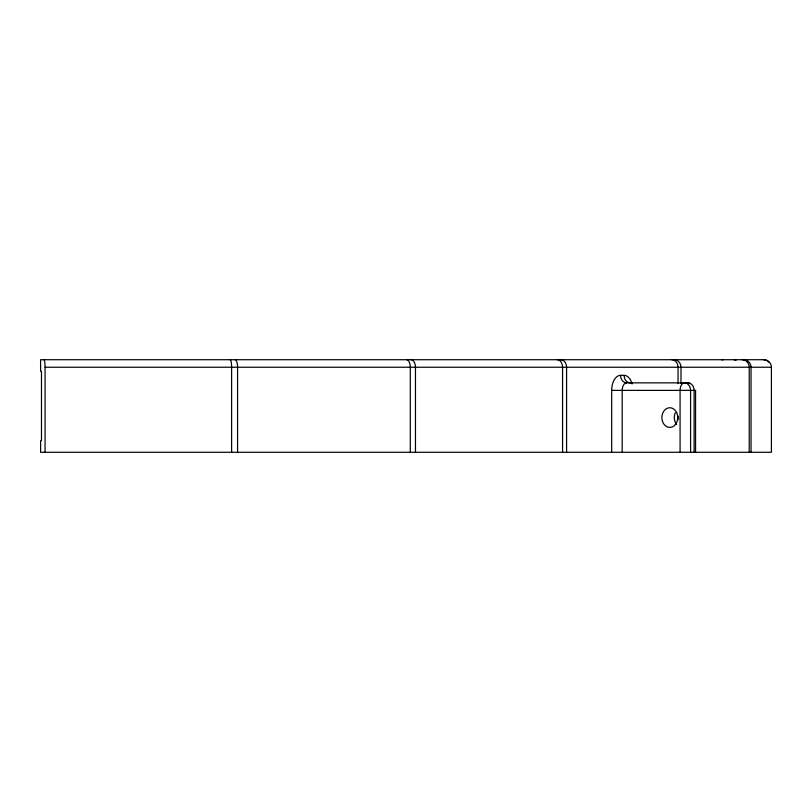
<?xml version="1.0" encoding="UTF-8"?>
<svg xmlns="http://www.w3.org/2000/svg" width="812" height="812" viewBox="0 0 812 812"><rect width="100%" height="100%" fill="white"/><g stroke="black" fill="none" stroke-linecap="round" stroke-linejoin="round"><path stroke-width="1.22" d="M43.909 359.716A7.521 1.147 -90 0 1 45.066 367.237L771.4 367.237L771.4 452.284L40.6 452.284L40.6 440.713L41.483 440.713L41.483 371.287L40.6 371.287L40.6 359.716L763.848 359.716A7.541 7.531 0 0 1 771.41 367.237M611.669 452.284L611.669 390.379A15.042 8.881 -90 0 1 620.551 375.337L624.083 375.337A15.042 8.881 -90 0 1 632.081 383.853M620.551 375.337A7.521 6.07 -90 0 0 626.62 382.858L688.038 382.858A7.521 4.446 -90 0 1 689.967 383.609M611.669 390.379L695.559 390.379L695.559 452.284M751.039 452.284L751.039 367.237A7.541 7.379 -90 0 0 743.64 359.726M749.232 452.284L749.232 367.237A7.521 7.105 -90 0 0 742.127 359.716M694.108 452.284L694.108 390.379A7.521 6.07 -90 0 0 688.038 382.858M690.586 452.284L690.586 390.379A7.521 6.07 -90 0 0 684.516 382.858A7.521 4.446 -90 0 0 680.08 390.379L680.08 452.284M680.994 383.497L680.994 367.237A7.531 6.821 -90 0 0 674.173 359.726M678.05 383.497L678.05 367.237A7.531 6.344 -90 0 0 671.707 359.726M678.05 416.018L678.05 419.763M622.185 452.284L622.185 390.379A7.521 4.446 -90 0 1 626.62 382.858M566.583 452.284L566.583 367.237A7.521 5.877 -90 0 0 560.706 359.726M562.574 452.284L562.574 367.237A7.531 5.217 -90 0 0 557.337 359.726M415.47 452.284L415.47 367.237A7.521 4.395 -90 0 0 411.075 359.726M410.283 452.284L410.283 367.237A7.531 3.563 -90 0 0 406.721 359.726M237.571 452.284L237.571 367.237A7.531 2.426 -90 0 0 235.145 359.726M231.613 452.284L231.613 367.237A7.521 1.472 -90 0 0 230.141 359.726M45.066 367.237L45.066 452.284M721.523 359.716A7.521 6.953 -90 0 1 723.076 359.909M763.442 359.716A7.521 7.47 -90 0 1 769.289 362.548M734.647 359.726A7.531 7.359 -90 0 1 736.281 359.909M734.099 359.726A7.531 7.105 -90 0 1 735.682 359.909M676.599 424.524A9.835 7.937 -90 0 1 675.34 412.648M624.083 375.337A7.521 6.07 -90 0 0 630.153 382.858A7.521 4.446 -90 0 1 632.071 383.609M675.422 424.524A9.835 7.937 -90 0 0 671.859 408.071A9.835 7.937 -90 0 0 662.135 420.119A9.835 7.937 -90 0 0 675.422 424.524"/></g></svg>
